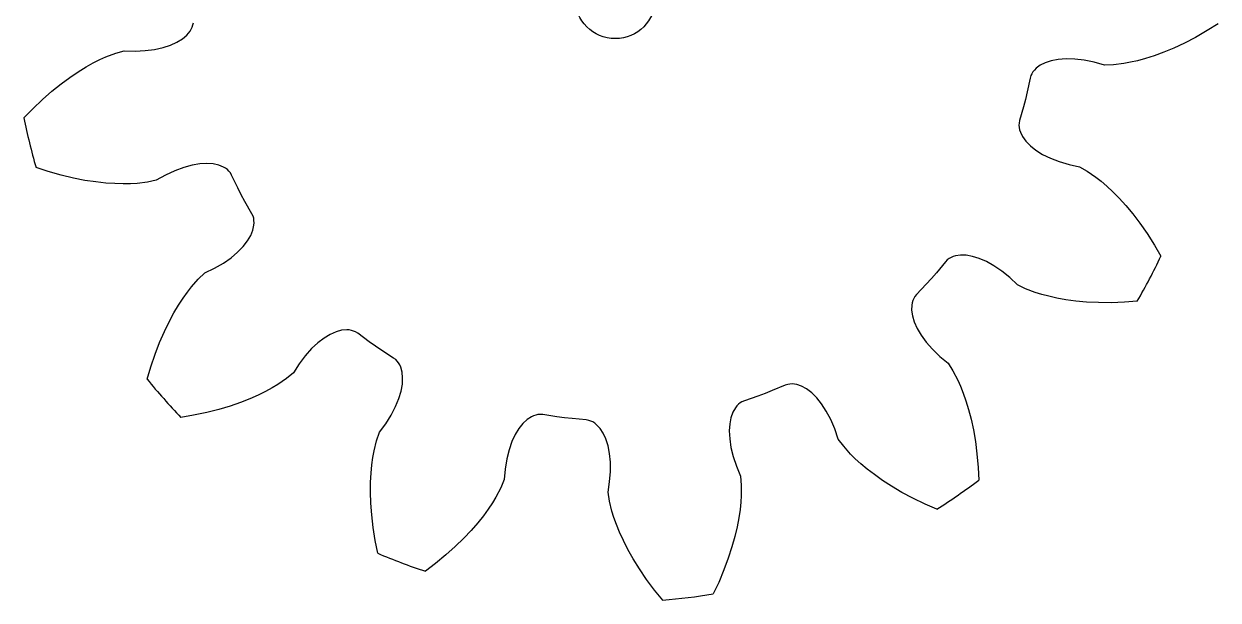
# Model space of a CAD drawing. Extents: x 14.1 to 29, y -7.5 to 7.5.
# Drawn here: x 14.15 to 28.99, y -7.48 to -0.32 of the extents above; entities that cross this region are included whole.
import ezdxf

# ---------------------------------------------------------------- set-up
doc = ezdxf.new("R2010")
doc.units = 0

msp = doc.modelspace()

# ---------------------------------------------------------------- linework, layer by layer
msp.add_circle((21.5, 0), 0.5)
msp.add_circle((21.5, 0), 0.5)
at = {"layer": 'layer0'}
for p, q in [((16.173, -0.457), (16.214, -0.408)), ((16.214, -0.408), (16.229, -0.382)), ((16.229, -0.382), (16.241, -0.357)), ((16.241, -0.357), (16.25, -0.33)), ((16.25, -0.33), (16.255, -0.304)), ((28.859, -0.401), (28.713, -0.484)), ((28.993, -0.317), (28.859, -0.401)), ((15.879, -0.611), (15.971, -0.581)), ((15.971, -0.581), (16.051, -0.544)), ((16.051, -0.544), (16.119, -0.503)), ((16.119, -0.503), (16.173, -0.457)), ((28.574, -0.556), (28.441, -0.618)), ((28.713, -0.484), (28.574, -0.556)), ((15.093, -0.761), (15.169, -0.727)), ((15.169, -0.727), (15.29, -0.681)), ((15.29, -0.681), (15.397, -0.651)), ((15.397, -0.651), (15.53, -0.655)), ((15.53, -0.655), (15.657, -0.649)), ((15.657, -0.649), (15.774, -0.634)), ((15.774, -0.634), (15.879, -0.611)), ((28.199, -0.712), (28.091, -0.747)), ((28.317, -0.669), (28.199, -0.712)), ((28.441, -0.618), (28.317, -0.669)), ((14.825, -0.912), (14.922, -0.852)), ((14.922, -0.852), (15.011, -0.802)), ((15.011, -0.802), (15.093, -0.761)), ((26.709, -0.89), (26.691, -0.912)), ((26.73, -0.869), (26.709, -0.89)), ((26.781, -0.831), (26.73, -0.869)), ((26.845, -0.8), (26.781, -0.831)), ((26.92, -0.775), (26.845, -0.8)), ((27.007, -0.759), (26.92, -0.775)), ((27.104, -0.752), (27.007, -0.759)), ((27.212, -0.755), (27.104, -0.752)), ((27.328, -0.768), (27.212, -0.755)), ((27.453, -0.793), (27.328, -0.768)), ((27.581, -0.829), (27.453, -0.793)), ((27.693, -0.825), (27.581, -0.829)), ((27.821, -0.81), (27.693, -0.825)), ((27.903, -0.794), (27.821, -0.81)), ((27.993, -0.774), (27.903, -0.794)), ((28.091, -0.747), (27.993, -0.774)), ((14.613, -1.061), (14.721, -0.982)), ((14.721, -0.982), (14.825, -0.912)), ((26.656, -0.991), (26.619, -1.163)), ((26.665, -0.96), (26.656, -0.991)), ((26.677, -0.936), (26.665, -0.96)), ((26.691, -0.912), (26.677, -0.936)), ((14.381, -1.256), (14.498, -1.153)), ((14.498, -1.153), (14.613, -1.061)), ((26.619, -1.163), (26.597, -1.256)), ((14.259, -1.372), (14.381, -1.256)), ((26.597, -1.256), (26.574, -1.349)), ((14.149, -1.486), (14.259, -1.372)), ((26.574, -1.349), (26.526, -1.518)), ((26.52, -1.551), (26.518, -1.577)), ((26.518, -1.577), (26.52, -1.605)), ((26.526, -1.518), (26.52, -1.551)), ((26.52, -1.605), (26.526, -1.633)), ((26.526, -1.633), (26.535, -1.661)), ((26.535, -1.661), (26.563, -1.718)), ((26.563, -1.718), (26.604, -1.776)), ((26.604, -1.776), (26.66, -1.832)), ((26.66, -1.832), (26.729, -1.887)), ((26.729, -1.887), (26.812, -1.939)), ((16.239, -2.071), (16.135, -2.1)), ((16.335, -2.055), (16.239, -2.071)), ((16.423, -2.05), (16.335, -2.055)), ((16.502, -2.056), (16.423, -2.05)), ((16.571, -2.071), (16.502, -2.056)), ((16.63, -2.096), (16.571, -2.071)), ((26.812, -1.939), (26.908, -1.986)), ((26.908, -1.986), (27.018, -2.028)), ((27.018, -2.028), (27.14, -2.064)), ((27.14, -2.064), (27.269, -2.092)), ((14.451, -2.15), (14.3, -2.101)), ((14.612, -2.196), (14.451, -2.15)), ((14.764, -2.233), (14.612, -2.196)), ((15.909, -2.195), (15.794, -2.26)), ((16.025, -2.141), (15.909, -2.195)), ((16.135, -2.1), (16.025, -2.141)), ((16.655, -2.111), (16.63, -2.096)), ((16.678, -2.128), (16.655, -2.111)), ((16.698, -2.147), (16.678, -2.128)), ((16.715, -2.168), (16.698, -2.147)), ((16.731, -2.196), (16.715, -2.168)), ((16.808, -2.355), (16.731, -2.196)), ((27.269, -2.092), (27.367, -2.147)), ((27.367, -2.147), (27.473, -2.221)), ((27.473, -2.221), (27.539, -2.272)), ((14.908, -2.261), (14.764, -2.233)), ((15.041, -2.281), (14.908, -2.261)), ((15.166, -2.295), (15.041, -2.281)), ((15.279, -2.302), (15.166, -2.295)), ((15.381, -2.305), (15.279, -2.302)), ((15.473, -2.304), (15.381, -2.305)), ((15.556, -2.299), (15.473, -2.304)), ((15.685, -2.284), (15.556, -2.299)), ((15.794, -2.26), (15.685, -2.284)), ((16.851, -2.44), (16.808, -2.355)), ((27.539, -2.272), (27.609, -2.332)), ((27.609, -2.332), (27.683, -2.402)), ((16.896, -2.524), (16.851, -2.44)), ((27.683, -2.402), (27.763, -2.483)), ((27.763, -2.483), (27.847, -2.575)), ((16.984, -2.677), (16.896, -2.524)), ((27.847, -2.575), (27.933, -2.679)), ((16.997, -2.707), (16.984, -2.677)), ((16.996, -2.88), (17.009, -2.818)), ((17.005, -2.732), (16.997, -2.707)), ((17.009, -2.759), (17.005, -2.732)), ((17.011, -2.788), (17.009, -2.759)), ((17.009, -2.818), (17.011, -2.788)), ((27.933, -2.679), (28.022, -2.795)), ((28.022, -2.795), (28.112, -2.923)), ((16.929, -3.014), (16.969, -2.946)), ((16.969, -2.946), (16.996, -2.88)), ((28.112, -2.923), (28.202, -3.065)), ((16.806, -3.153), (16.874, -3.084)), ((16.874, -3.084), (16.929, -3.014)), ((28.202, -3.065), (28.282, -3.202)), ((16.628, -3.29), (16.724, -3.222)), ((16.724, -3.222), (16.806, -3.153)), ((25.627, -3.25), (25.604, -3.274)), ((25.649, -3.234), (25.627, -3.25)), ((25.673, -3.22), (25.649, -3.234)), ((25.699, -3.209), (25.673, -3.22)), ((25.727, -3.2), (25.699, -3.209)), ((25.79, -3.19), (25.727, -3.2)), ((25.861, -3.192), (25.79, -3.19)), ((25.939, -3.206), (25.861, -3.192)), ((26.023, -3.231), (25.939, -3.206)), ((26.113, -3.27), (26.023, -3.231)), ((16.317, -3.489), (16.399, -3.412)), ((16.399, -3.412), (16.518, -3.354)), ((16.518, -3.354), (16.628, -3.29)), ((25.492, -3.409), (25.43, -3.481)), ((25.604, -3.274), (25.492, -3.409)), ((26.207, -3.323), (26.113, -3.27)), ((26.304, -3.389), (26.207, -3.323)), ((26.403, -3.469), (26.304, -3.389)), ((16.232, -3.586), (16.317, -3.489)), ((25.366, -3.552), (25.244, -3.68)), ((25.43, -3.481), (25.366, -3.552)), ((26.499, -3.56), (26.403, -3.469)), ((26.6, -3.609), (26.499, -3.56)), ((16.127, -3.726), (16.181, -3.651)), ((16.181, -3.651), (16.232, -3.586)), ((25.224, -3.706), (25.211, -3.729)), ((25.244, -3.68), (25.224, -3.706)), ((26.721, -3.654), (26.6, -3.609)), ((26.8, -3.679), (26.721, -3.654)), ((26.889, -3.702), (26.8, -3.679)), ((26.989, -3.724), (26.889, -3.702)), ((16.013, -3.909), (16.071, -3.812)), ((16.071, -3.812), (16.127, -3.726)), ((25.186, -3.81), (25.184, -3.874)), ((25.192, -3.781), (25.186, -3.81)), ((25.2, -3.754), (25.192, -3.781)), ((25.211, -3.729), (25.2, -3.754)), ((27.101, -3.744), (26.989, -3.724)), ((27.225, -3.761), (27.101, -3.744)), ((27.359, -3.773), (27.225, -3.761)), ((27.506, -3.78), (27.359, -3.773)), ((27.662, -3.781), (27.506, -3.78)), ((27.83, -3.775), (27.662, -3.781)), ((27.988, -3.763), (27.83, -3.775)), ((15.954, -4.02), (16.013, -3.909)), ((25.184, -3.874), (25.195, -3.945)), ((25.195, -3.945), (25.217, -4.02)), ((15.836, -4.275), (15.895, -4.141)), ((15.895, -4.141), (15.954, -4.02)), ((18.029, -4.143), (17.957, -4.175)), ((18.098, -4.124), (18.029, -4.143)), ((18.162, -4.119), (18.098, -4.124)), ((18.191, -4.12), (18.162, -4.119)), ((18.219, -4.125), (18.191, -4.12)), ((18.246, -4.133), (18.219, -4.125)), ((18.27, -4.144), (18.246, -4.133)), ((18.298, -4.161), (18.27, -4.144)), ((25.217, -4.02), (25.253, -4.101)), ((25.253, -4.101), (25.303, -4.185)), ((15.78, -4.421), (15.836, -4.275)), ((17.804, -4.279), (17.725, -4.352)), ((17.881, -4.22), (17.804, -4.279)), ((17.957, -4.175), (17.881, -4.22)), ((18.44, -4.266), (18.298, -4.161)), ((18.518, -4.321), (18.44, -4.266)), ((25.303, -4.185), (25.366, -4.272)), ((25.366, -4.272), (25.443, -4.36)), ((15.726, -4.58), (15.78, -4.421)), ((17.647, -4.44), (17.57, -4.541)), ((17.725, -4.352), (17.647, -4.44)), ((18.597, -4.374), (18.518, -4.321)), ((18.745, -4.469), (18.597, -4.374)), ((25.443, -4.36), (25.535, -4.449)), ((25.535, -4.449), (25.636, -4.534)), ((15.681, -4.732), (15.726, -4.58)), ((17.57, -4.541), (17.498, -4.653)), ((18.771, -4.489), (18.745, -4.469)), ((18.79, -4.508), (18.771, -4.489)), ((18.806, -4.53), (18.79, -4.508)), ((18.821, -4.555), (18.806, -4.53)), ((18.833, -4.582), (18.821, -4.555)), ((18.85, -4.643), (18.833, -4.582)), ((25.636, -4.534), (25.697, -4.628)), ((17.412, -4.724), (17.306, -4.798)), ((17.498, -4.653), (17.412, -4.724)), ((18.857, -4.714), (18.85, -4.643)), ((18.853, -4.793), (18.857, -4.714)), ((25.697, -4.628), (25.757, -4.742)), ((25.757, -4.742), (25.791, -4.818)), ((17.153, -4.885), (17.062, -4.93)), ((17.234, -4.84), (17.153, -4.885)), ((17.306, -4.798), (17.234, -4.84)), ((18.81, -4.973), (18.837, -4.88)), ((18.837, -4.88), (18.853, -4.793)), ((23.451, -4.874), (23.362, -4.909)), ((23.613, -4.806), (23.451, -4.874)), ((23.644, -4.796), (23.613, -4.806)), ((23.671, -4.792), (23.644, -4.796)), ((23.698, -4.79), (23.671, -4.792)), ((23.726, -4.793), (23.698, -4.79)), ((23.756, -4.798), (23.726, -4.793)), ((23.816, -4.819), (23.756, -4.798)), ((23.878, -4.853), (23.816, -4.819)), ((23.941, -4.901), (23.878, -4.853)), ((25.791, -4.818), (25.825, -4.904)), ((16.841, -5.021), (16.714, -5.065)), ((16.958, -4.976), (16.841, -5.021)), ((17.062, -4.93), (16.958, -4.976)), ((18.769, -5.073), (18.81, -4.973)), ((23.031, -5.043), (23.012, -5.064)), ((23.053, -5.026), (23.031, -5.043)), ((23.075, -5.012), (23.053, -5.026)), ((23.105, -4.999), (23.075, -5.012)), ((23.272, -4.942), (23.105, -4.999)), ((23.362, -4.909), (23.272, -4.942)), ((24.004, -4.963), (23.941, -4.901)), ((24.065, -5.039), (24.004, -4.963)), ((24.123, -5.129), (24.065, -5.039)), ((25.825, -4.904), (25.859, -5)), ((25.859, -5), (25.892, -5.109)), ((16.258, -5.18), (16.101, -5.206)), ((16.422, -5.146), (16.258, -5.18)), ((16.573, -5.107), (16.422, -5.146)), ((16.714, -5.065), (16.573, -5.107)), ((18.647, -5.285), (18.715, -5.177)), ((18.715, -5.177), (18.769, -5.073)), ((20.485, -5.186), (20.458, -5.198)), ((20.512, -5.177), (20.485, -5.186)), ((20.539, -5.172), (20.512, -5.177)), ((20.566, -5.17), (20.539, -5.172)), ((20.599, -5.172), (20.566, -5.17)), ((20.772, -5.199), (20.599, -5.172)), ((22.962, -5.143), (22.938, -5.21)), ((22.993, -5.087), (22.962, -5.143)), ((23.012, -5.064), (22.993, -5.087)), ((24.179, -5.233), (24.123, -5.129)), ((25.892, -5.109), (25.923, -5.23)), ((18.569, -5.392), (18.647, -5.285)), ((20.303, -5.343), (20.257, -5.418)), ((20.352, -5.281), (20.303, -5.343)), ((20.404, -5.233), (20.352, -5.281)), ((20.458, -5.198), (20.404, -5.233)), ((20.867, -5.212), (20.772, -5.199)), ((20.962, -5.222), (20.867, -5.212)), ((21.137, -5.238), (20.962, -5.222)), ((21.17, -5.243), (21.137, -5.238)), ((21.195, -5.252), (21.17, -5.243)), ((21.22, -5.263), (21.195, -5.252)), ((21.244, -5.278), (21.22, -5.263)), ((21.268, -5.297), (21.244, -5.278)), ((21.311, -5.343), (21.268, -5.297)), ((21.35, -5.403), (21.311, -5.343)), ((22.923, -5.287), (22.917, -5.375)), ((22.938, -5.21), (22.923, -5.287)), ((24.229, -5.35), (24.179, -5.233)), ((25.923, -5.23), (25.951, -5.362)), ((18.532, -5.498), (18.569, -5.392)), ((20.257, -5.418), (20.216, -5.507)), ((21.384, -5.474), (21.35, -5.403)), ((21.41, -5.558), (21.384, -5.474)), ((22.917, -5.375), (22.922, -5.473)), ((22.922, -5.473), (22.938, -5.579)), ((24.272, -5.475), (24.229, -5.35)), ((24.339, -5.566), (24.272, -5.475)), ((25.951, -5.362), (25.976, -5.506)), ((18.487, -5.705), (18.502, -5.623)), ((18.502, -5.623), (18.532, -5.498)), ((20.18, -5.608), (20.152, -5.722)), ((20.216, -5.507), (20.18, -5.608)), ((21.429, -5.654), (21.41, -5.558)), ((22.938, -5.579), (22.965, -5.693)), ((24.424, -5.662), (24.339, -5.566)), ((25.976, -5.506), (25.996, -5.661)), ((18.474, -5.796), (18.487, -5.705)), ((20.152, -5.722), (20.131, -5.848)), ((21.439, -5.761), (21.429, -5.654)), ((21.44, -5.878), (21.439, -5.761)), ((22.965, -5.693), (23.005, -5.814)), ((24.483, -5.721), (24.424, -5.662)), ((24.551, -5.783), (24.483, -5.721)), ((24.63, -5.849), (24.551, -5.783)), ((25.996, -5.661), (26.01, -5.828)), ((18.458, -6.012), (18.464, -5.898)), ((18.464, -5.898), (18.474, -5.796)), ((20.131, -5.848), (20.118, -5.98)), ((21.43, -6.006), (21.44, -5.878)), ((23.005, -5.814), (23.056, -5.937)), ((23.056, -5.937), (23.066, -6.048)), ((24.72, -5.918), (24.63, -5.849)), ((24.822, -5.99), (24.72, -5.918)), ((26.01, -5.828), (26.017, -5.987)), ((18.457, -6.137), (18.458, -6.012)), ((20.076, -6.083), (20.016, -6.197)), ((20.118, -5.98), (20.076, -6.083)), ((21.41, -6.137), (21.43, -6.006)), ((23.066, -6.048), (23.066, -6.177)), ((24.935, -6.063), (24.822, -5.99)), ((25.061, -6.138), (24.935, -6.063)), ((18.461, -6.271), (18.457, -6.137)), ((20.016, -6.197), (19.972, -6.268)), ((21.427, -6.247), (21.41, -6.137)), ((23.066, -6.177), (23.06, -6.26)), ((25.199, -6.211), (25.061, -6.138)), ((25.35, -6.284), (25.199, -6.211)), ((18.472, -6.417), (18.461, -6.271)), ((19.921, -6.345), (19.861, -6.428)), ((19.972, -6.268), (19.921, -6.345)), ((21.458, -6.372), (21.427, -6.247)), ((21.483, -6.452), (21.458, -6.372)), ((23.051, -6.352), (23.036, -6.453)), ((23.06, -6.26), (23.051, -6.352)), ((25.496, -6.347), (25.35, -6.284)), ((18.489, -6.573), (18.472, -6.417)), ((19.79, -6.517), (19.708, -6.611)), ((19.861, -6.428), (19.79, -6.517)), ((21.514, -6.539), (21.483, -6.452)), ((23.036, -6.453), (23.015, -6.565)), ((18.516, -6.738), (18.489, -6.573)), ((19.708, -6.611), (19.616, -6.709)), ((21.553, -6.633), (21.514, -6.539)), ((21.6, -6.736), (21.553, -6.633)), ((23.015, -6.565), (22.986, -6.687)), ((18.547, -6.894), (18.516, -6.738)), ((19.511, -6.812), (19.395, -6.916)), ((19.616, -6.709), (19.511, -6.812)), ((21.657, -6.848), (21.6, -6.736)), ((22.95, -6.816), (22.905, -6.956)), ((22.986, -6.687), (22.95, -6.816)), ((19.395, -6.916), (19.265, -7.023)), ((21.724, -6.965), (21.657, -6.848)), ((21.801, -7.09), (21.724, -6.965)), ((22.905, -6.956), (22.85, -7.102)), ((19.265, -7.023), (19.139, -7.119)), ((21.889, -7.219), (21.801, -7.09)), ((22.85, -7.102), (22.785, -7.257)), ((21.989, -7.354), (21.889, -7.219)), ((22.785, -7.257), (22.718, -7.4)), ((22.089, -7.477), (21.989, -7.354))]:
    msp.add_line(p, q, dxfattribs=at)
for start, end in [(191.4247, 196.2676), (329.8862, 334.7291), (219.117, 223.9599), (302.1939, 307.0368), (246.8093, 251.6522), (274.5016, 279.3445)]:
    msp.add_arc((21.5, 0), 7.5, start, end, dxfattribs=at)
at = {"layer": 'layer1'}
for p, q in [((16.173, -0.457), (16.214, -0.408)), ((16.214, -0.408), (16.229, -0.382)), ((16.229, -0.382), (16.241, -0.357)), ((16.241, -0.357), (16.25, -0.33)), ((16.25, -0.33), (16.255, -0.304)), ((28.859, -0.401), (28.713, -0.484)), ((28.993, -0.317), (28.859, -0.401)), ((15.879, -0.611), (15.971, -0.581)), ((15.971, -0.581), (16.051, -0.544)), ((16.051, -0.544), (16.119, -0.503)), ((16.119, -0.503), (16.173, -0.457)), ((28.574, -0.556), (28.441, -0.618)), ((28.713, -0.484), (28.574, -0.556)), ((15.093, -0.761), (15.169, -0.727)), ((15.169, -0.727), (15.29, -0.681)), ((15.29, -0.681), (15.397, -0.651)), ((15.397, -0.651), (15.53, -0.655)), ((15.53, -0.655), (15.657, -0.649)), ((15.657, -0.649), (15.774, -0.634)), ((15.774, -0.634), (15.879, -0.611)), ((28.199, -0.712), (28.091, -0.747)), ((28.317, -0.669), (28.199, -0.712)), ((28.441, -0.618), (28.317, -0.669)), ((14.825, -0.912), (14.922, -0.852)), ((14.922, -0.852), (15.011, -0.802)), ((15.011, -0.802), (15.093, -0.761)), ((26.709, -0.89), (26.691, -0.912)), ((26.73, -0.869), (26.709, -0.89)), ((26.781, -0.831), (26.73, -0.869)), ((26.845, -0.8), (26.781, -0.831)), ((26.92, -0.775), (26.845, -0.8)), ((27.007, -0.759), (26.92, -0.775)), ((27.104, -0.752), (27.007, -0.759)), ((27.212, -0.755), (27.104, -0.752)), ((27.328, -0.768), (27.212, -0.755)), ((27.453, -0.793), (27.328, -0.768)), ((27.581, -0.829), (27.453, -0.793)), ((27.693, -0.825), (27.581, -0.829)), ((27.821, -0.81), (27.693, -0.825)), ((27.903, -0.794), (27.821, -0.81)), ((27.993, -0.774), (27.903, -0.794)), ((28.091, -0.747), (27.993, -0.774)), ((14.613, -1.061), (14.721, -0.982)), ((14.721, -0.982), (14.825, -0.912)), ((26.656, -0.991), (26.619, -1.163)), ((26.665, -0.96), (26.656, -0.991)), ((26.677, -0.936), (26.665, -0.96)), ((26.691, -0.912), (26.677, -0.936)), ((14.381, -1.256), (14.498, -1.153)), ((14.498, -1.153), (14.613, -1.061)), ((26.619, -1.163), (26.597, -1.256)), ((14.259, -1.372), (14.381, -1.256)), ((26.597, -1.256), (26.574, -1.349)), ((14.149, -1.486), (14.259, -1.372)), ((26.574, -1.349), (26.526, -1.518)), ((26.52, -1.551), (26.518, -1.577)), ((26.518, -1.577), (26.52, -1.605)), ((26.526, -1.518), (26.52, -1.551)), ((26.52, -1.605), (26.526, -1.633)), ((26.526, -1.633), (26.535, -1.661)), ((26.535, -1.661), (26.563, -1.718)), ((26.563, -1.718), (26.604, -1.776)), ((26.604, -1.776), (26.66, -1.832)), ((26.66, -1.832), (26.729, -1.887)), ((26.729, -1.887), (26.812, -1.939)), ((16.239, -2.071), (16.135, -2.1)), ((16.335, -2.055), (16.239, -2.071)), ((16.423, -2.05), (16.335, -2.055)), ((16.502, -2.056), (16.423, -2.05)), ((16.571, -2.071), (16.502, -2.056)), ((16.63, -2.096), (16.571, -2.071)), ((26.812, -1.939), (26.908, -1.986)), ((26.908, -1.986), (27.018, -2.028)), ((27.018, -2.028), (27.14, -2.064)), ((27.14, -2.064), (27.269, -2.092)), ((14.451, -2.15), (14.3, -2.101)), ((14.612, -2.196), (14.451, -2.15)), ((14.764, -2.233), (14.612, -2.196)), ((15.909, -2.195), (15.794, -2.26)), ((16.025, -2.141), (15.909, -2.195)), ((16.135, -2.1), (16.025, -2.141)), ((16.655, -2.111), (16.63, -2.096)), ((16.678, -2.128), (16.655, -2.111)), ((16.698, -2.147), (16.678, -2.128)), ((16.715, -2.168), (16.698, -2.147)), ((16.731, -2.196), (16.715, -2.168)), ((16.808, -2.355), (16.731, -2.196)), ((27.269, -2.092), (27.367, -2.147)), ((27.367, -2.147), (27.473, -2.221)), ((27.473, -2.221), (27.539, -2.272)), ((14.908, -2.261), (14.764, -2.233)), ((15.041, -2.281), (14.908, -2.261)), ((15.166, -2.295), (15.041, -2.281)), ((15.279, -2.302), (15.166, -2.295)), ((15.381, -2.305), (15.279, -2.302)), ((15.473, -2.304), (15.381, -2.305)), ((15.556, -2.299), (15.473, -2.304)), ((15.685, -2.284), (15.556, -2.299)), ((15.794, -2.26), (15.685, -2.284)), ((16.851, -2.44), (16.808, -2.355)), ((27.539, -2.272), (27.609, -2.332)), ((27.609, -2.332), (27.683, -2.402)), ((16.896, -2.524), (16.851, -2.44)), ((27.683, -2.402), (27.763, -2.483)), ((27.763, -2.483), (27.847, -2.575)), ((16.984, -2.677), (16.896, -2.524)), ((27.847, -2.575), (27.933, -2.679)), ((16.997, -2.707), (16.984, -2.677)), ((16.996, -2.88), (17.009, -2.818)), ((17.005, -2.732), (16.997, -2.707)), ((17.009, -2.759), (17.005, -2.732)), ((17.011, -2.788), (17.009, -2.759)), ((17.009, -2.818), (17.011, -2.788)), ((27.933, -2.679), (28.022, -2.795)), ((28.022, -2.795), (28.112, -2.923)), ((16.929, -3.014), (16.969, -2.946)), ((16.969, -2.946), (16.996, -2.88)), ((28.112, -2.923), (28.202, -3.065)), ((16.806, -3.153), (16.874, -3.084)), ((16.874, -3.084), (16.929, -3.014)), ((28.202, -3.065), (28.282, -3.202)), ((16.628, -3.29), (16.724, -3.222)), ((16.724, -3.222), (16.806, -3.153)), ((25.627, -3.25), (25.604, -3.274)), ((25.649, -3.234), (25.627, -3.25)), ((25.673, -3.22), (25.649, -3.234)), ((25.699, -3.209), (25.673, -3.22)), ((25.727, -3.2), (25.699, -3.209)), ((25.79, -3.19), (25.727, -3.2)), ((25.861, -3.192), (25.79, -3.19)), ((25.939, -3.206), (25.861, -3.192)), ((26.023, -3.231), (25.939, -3.206)), ((26.113, -3.27), (26.023, -3.231)), ((16.317, -3.489), (16.399, -3.412)), ((16.399, -3.412), (16.518, -3.354)), ((16.518, -3.354), (16.628, -3.29)), ((25.492, -3.409), (25.43, -3.481)), ((25.604, -3.274), (25.492, -3.409)), ((26.207, -3.323), (26.113, -3.27)), ((26.304, -3.389), (26.207, -3.323)), ((26.403, -3.469), (26.304, -3.389)), ((16.232, -3.586), (16.317, -3.489)), ((25.366, -3.552), (25.244, -3.68)), ((25.43, -3.481), (25.366, -3.552)), ((26.499, -3.56), (26.403, -3.469)), ((26.6, -3.609), (26.499, -3.56)), ((16.127, -3.726), (16.181, -3.651)), ((16.181, -3.651), (16.232, -3.586)), ((25.224, -3.706), (25.211, -3.729)), ((25.244, -3.68), (25.224, -3.706)), ((26.721, -3.654), (26.6, -3.609)), ((26.8, -3.679), (26.721, -3.654)), ((26.889, -3.702), (26.8, -3.679)), ((26.989, -3.724), (26.889, -3.702)), ((16.013, -3.909), (16.071, -3.812)), ((16.071, -3.812), (16.127, -3.726)), ((25.186, -3.81), (25.184, -3.874)), ((25.192, -3.781), (25.186, -3.81)), ((25.2, -3.754), (25.192, -3.781)), ((25.211, -3.729), (25.2, -3.754)), ((27.101, -3.744), (26.989, -3.724)), ((27.225, -3.761), (27.101, -3.744)), ((27.359, -3.773), (27.225, -3.761)), ((27.506, -3.78), (27.359, -3.773)), ((27.662, -3.781), (27.506, -3.78)), ((27.83, -3.775), (27.662, -3.781)), ((27.988, -3.763), (27.83, -3.775)), ((15.954, -4.02), (16.013, -3.909)), ((25.184, -3.874), (25.195, -3.945)), ((25.195, -3.945), (25.217, -4.02)), ((15.836, -4.275), (15.895, -4.141)), ((15.895, -4.141), (15.954, -4.02)), ((18.029, -4.143), (17.957, -4.175)), ((18.098, -4.124), (18.029, -4.143)), ((18.162, -4.119), (18.098, -4.124)), ((18.191, -4.12), (18.162, -4.119)), ((18.219, -4.125), (18.191, -4.12)), ((18.246, -4.133), (18.219, -4.125)), ((18.27, -4.144), (18.246, -4.133)), ((18.298, -4.161), (18.27, -4.144)), ((25.217, -4.02), (25.253, -4.101)), ((25.253, -4.101), (25.303, -4.185)), ((15.78, -4.421), (15.836, -4.275)), ((17.804, -4.279), (17.725, -4.352)), ((17.881, -4.22), (17.804, -4.279)), ((17.957, -4.175), (17.881, -4.22)), ((18.44, -4.266), (18.298, -4.161)), ((18.518, -4.321), (18.44, -4.266)), ((25.303, -4.185), (25.366, -4.272)), ((25.366, -4.272), (25.443, -4.36)), ((15.726, -4.58), (15.78, -4.421)), ((17.647, -4.44), (17.57, -4.541)), ((17.725, -4.352), (17.647, -4.44)), ((18.597, -4.374), (18.518, -4.321)), ((18.745, -4.469), (18.597, -4.374)), ((25.443, -4.36), (25.535, -4.449)), ((25.535, -4.449), (25.636, -4.534)), ((15.681, -4.732), (15.726, -4.58)), ((17.57, -4.541), (17.498, -4.653)), ((18.771, -4.489), (18.745, -4.469)), ((18.79, -4.508), (18.771, -4.489)), ((18.806, -4.53), (18.79, -4.508)), ((18.821, -4.555), (18.806, -4.53)), ((18.833, -4.582), (18.821, -4.555)), ((18.85, -4.643), (18.833, -4.582)), ((25.636, -4.534), (25.697, -4.628)), ((17.412, -4.724), (17.306, -4.798)), ((17.498, -4.653), (17.412, -4.724)), ((18.857, -4.714), (18.85, -4.643)), ((18.853, -4.793), (18.857, -4.714)), ((25.697, -4.628), (25.757, -4.742)), ((25.757, -4.742), (25.791, -4.818)), ((17.153, -4.885), (17.062, -4.93)), ((17.234, -4.84), (17.153, -4.885)), ((17.306, -4.798), (17.234, -4.84)), ((18.81, -4.973), (18.837, -4.88)), ((18.837, -4.88), (18.853, -4.793)), ((23.451, -4.874), (23.362, -4.909)), ((23.613, -4.806), (23.451, -4.874)), ((23.644, -4.796), (23.613, -4.806)), ((23.671, -4.792), (23.644, -4.796)), ((23.698, -4.79), (23.671, -4.792)), ((23.726, -4.793), (23.698, -4.79)), ((23.756, -4.798), (23.726, -4.793)), ((23.816, -4.819), (23.756, -4.798)), ((23.878, -4.853), (23.816, -4.819)), ((23.941, -4.901), (23.878, -4.853)), ((25.791, -4.818), (25.825, -4.904)), ((16.841, -5.021), (16.714, -5.065)), ((16.958, -4.976), (16.841, -5.021)), ((17.062, -4.93), (16.958, -4.976)), ((18.769, -5.073), (18.81, -4.973)), ((23.031, -5.043), (23.012, -5.064)), ((23.053, -5.026), (23.031, -5.043)), ((23.075, -5.012), (23.053, -5.026)), ((23.105, -4.999), (23.075, -5.012)), ((23.272, -4.942), (23.105, -4.999)), ((23.362, -4.909), (23.272, -4.942)), ((24.004, -4.963), (23.941, -4.901)), ((24.065, -5.039), (24.004, -4.963)), ((24.123, -5.129), (24.065, -5.039)), ((25.825, -4.904), (25.859, -5)), ((25.859, -5), (25.892, -5.109)), ((16.258, -5.18), (16.101, -5.206)), ((16.422, -5.146), (16.258, -5.18)), ((16.573, -5.107), (16.422, -5.146)), ((16.714, -5.065), (16.573, -5.107)), ((18.647, -5.285), (18.715, -5.177)), ((18.715, -5.177), (18.769, -5.073)), ((20.485, -5.186), (20.458, -5.198)), ((20.512, -5.177), (20.485, -5.186)), ((20.539, -5.172), (20.512, -5.177)), ((20.566, -5.17), (20.539, -5.172)), ((20.599, -5.172), (20.566, -5.17)), ((20.772, -5.199), (20.599, -5.172)), ((22.962, -5.143), (22.938, -5.21)), ((22.993, -5.087), (22.962, -5.143)), ((23.012, -5.064), (22.993, -5.087)), ((24.179, -5.233), (24.123, -5.129)), ((25.892, -5.109), (25.923, -5.23)), ((18.569, -5.392), (18.647, -5.285)), ((20.303, -5.343), (20.257, -5.418)), ((20.352, -5.281), (20.303, -5.343)), ((20.404, -5.233), (20.352, -5.281)), ((20.458, -5.198), (20.404, -5.233)), ((20.867, -5.212), (20.772, -5.199)), ((20.962, -5.222), (20.867, -5.212)), ((21.137, -5.238), (20.962, -5.222)), ((21.17, -5.243), (21.137, -5.238)), ((21.195, -5.252), (21.17, -5.243)), ((21.22, -5.263), (21.195, -5.252)), ((21.244, -5.278), (21.22, -5.263)), ((21.268, -5.297), (21.244, -5.278)), ((21.311, -5.343), (21.268, -5.297)), ((21.35, -5.403), (21.311, -5.343)), ((22.923, -5.287), (22.917, -5.375)), ((22.938, -5.21), (22.923, -5.287)), ((24.229, -5.35), (24.179, -5.233)), ((25.923, -5.23), (25.951, -5.362)), ((18.532, -5.498), (18.569, -5.392)), ((20.257, -5.418), (20.216, -5.507)), ((21.384, -5.474), (21.35, -5.403)), ((21.41, -5.558), (21.384, -5.474)), ((22.917, -5.375), (22.922, -5.473)), ((22.922, -5.473), (22.938, -5.579)), ((24.272, -5.475), (24.229, -5.35)), ((24.339, -5.566), (24.272, -5.475)), ((25.951, -5.362), (25.976, -5.506)), ((18.487, -5.705), (18.502, -5.623)), ((18.502, -5.623), (18.532, -5.498)), ((20.18, -5.608), (20.152, -5.722)), ((20.216, -5.507), (20.18, -5.608)), ((21.429, -5.654), (21.41, -5.558)), ((22.938, -5.579), (22.965, -5.693)), ((24.424, -5.662), (24.339, -5.566)), ((25.976, -5.506), (25.996, -5.661)), ((18.474, -5.796), (18.487, -5.705)), ((20.152, -5.722), (20.131, -5.848)), ((21.439, -5.761), (21.429, -5.654)), ((21.44, -5.878), (21.439, -5.761)), ((22.965, -5.693), (23.005, -5.814)), ((24.483, -5.721), (24.424, -5.662)), ((24.551, -5.783), (24.483, -5.721)), ((24.63, -5.849), (24.551, -5.783)), ((25.996, -5.661), (26.01, -5.828)), ((18.458, -6.012), (18.464, -5.898)), ((18.464, -5.898), (18.474, -5.796)), ((20.131, -5.848), (20.118, -5.98)), ((21.43, -6.006), (21.44, -5.878)), ((23.005, -5.814), (23.056, -5.937)), ((23.056, -5.937), (23.066, -6.048)), ((24.72, -5.918), (24.63, -5.849)), ((24.822, -5.99), (24.72, -5.918)), ((26.01, -5.828), (26.017, -5.987)), ((18.457, -6.137), (18.458, -6.012)), ((20.076, -6.083), (20.016, -6.197)), ((20.118, -5.98), (20.076, -6.083)), ((21.41, -6.137), (21.43, -6.006)), ((23.066, -6.048), (23.066, -6.177)), ((24.935, -6.063), (24.822, -5.99)), ((25.061, -6.138), (24.935, -6.063)), ((18.461, -6.271), (18.457, -6.137)), ((20.016, -6.197), (19.972, -6.268)), ((21.427, -6.247), (21.41, -6.137)), ((23.066, -6.177), (23.06, -6.26)), ((25.199, -6.211), (25.061, -6.138)), ((25.35, -6.284), (25.199, -6.211)), ((18.472, -6.417), (18.461, -6.271)), ((19.921, -6.345), (19.861, -6.428)), ((19.972, -6.268), (19.921, -6.345)), ((21.458, -6.372), (21.427, -6.247)), ((21.483, -6.452), (21.458, -6.372)), ((23.051, -6.352), (23.036, -6.453)), ((23.06, -6.26), (23.051, -6.352)), ((25.496, -6.347), (25.35, -6.284)), ((18.489, -6.573), (18.472, -6.417)), ((19.79, -6.517), (19.708, -6.611)), ((19.861, -6.428), (19.79, -6.517)), ((21.514, -6.539), (21.483, -6.452)), ((23.036, -6.453), (23.015, -6.565)), ((18.516, -6.738), (18.489, -6.573)), ((19.708, -6.611), (19.616, -6.709)), ((21.553, -6.633), (21.514, -6.539)), ((21.6, -6.736), (21.553, -6.633)), ((23.015, -6.565), (22.986, -6.687)), ((18.547, -6.894), (18.516, -6.738)), ((19.511, -6.812), (19.395, -6.916)), ((19.616, -6.709), (19.511, -6.812)), ((21.657, -6.848), (21.6, -6.736)), ((22.95, -6.816), (22.905, -6.956)), ((22.986, -6.687), (22.95, -6.816)), ((19.395, -6.916), (19.265, -7.023)), ((21.724, -6.965), (21.657, -6.848)), ((21.801, -7.09), (21.724, -6.965)), ((22.905, -6.956), (22.85, -7.102)), ((19.265, -7.023), (19.139, -7.119)), ((21.889, -7.219), (21.801, -7.09)), ((22.85, -7.102), (22.785, -7.257)), ((21.989, -7.354), (21.889, -7.219)), ((22.785, -7.257), (22.718, -7.4)), ((22.089, -7.477), (21.989, -7.354))]:
    msp.add_line(p, q, dxfattribs=at)
for start, end in [(191.4247, 196.2676), (329.8862, 334.7291), (219.117, 223.9599), (302.1939, 307.0368), (246.8093, 251.6522), (274.5016, 279.3445)]:
    msp.add_arc((21.5, 0), 7.5, start, end, dxfattribs=at)

doc.saveas('drawing.dxf')
